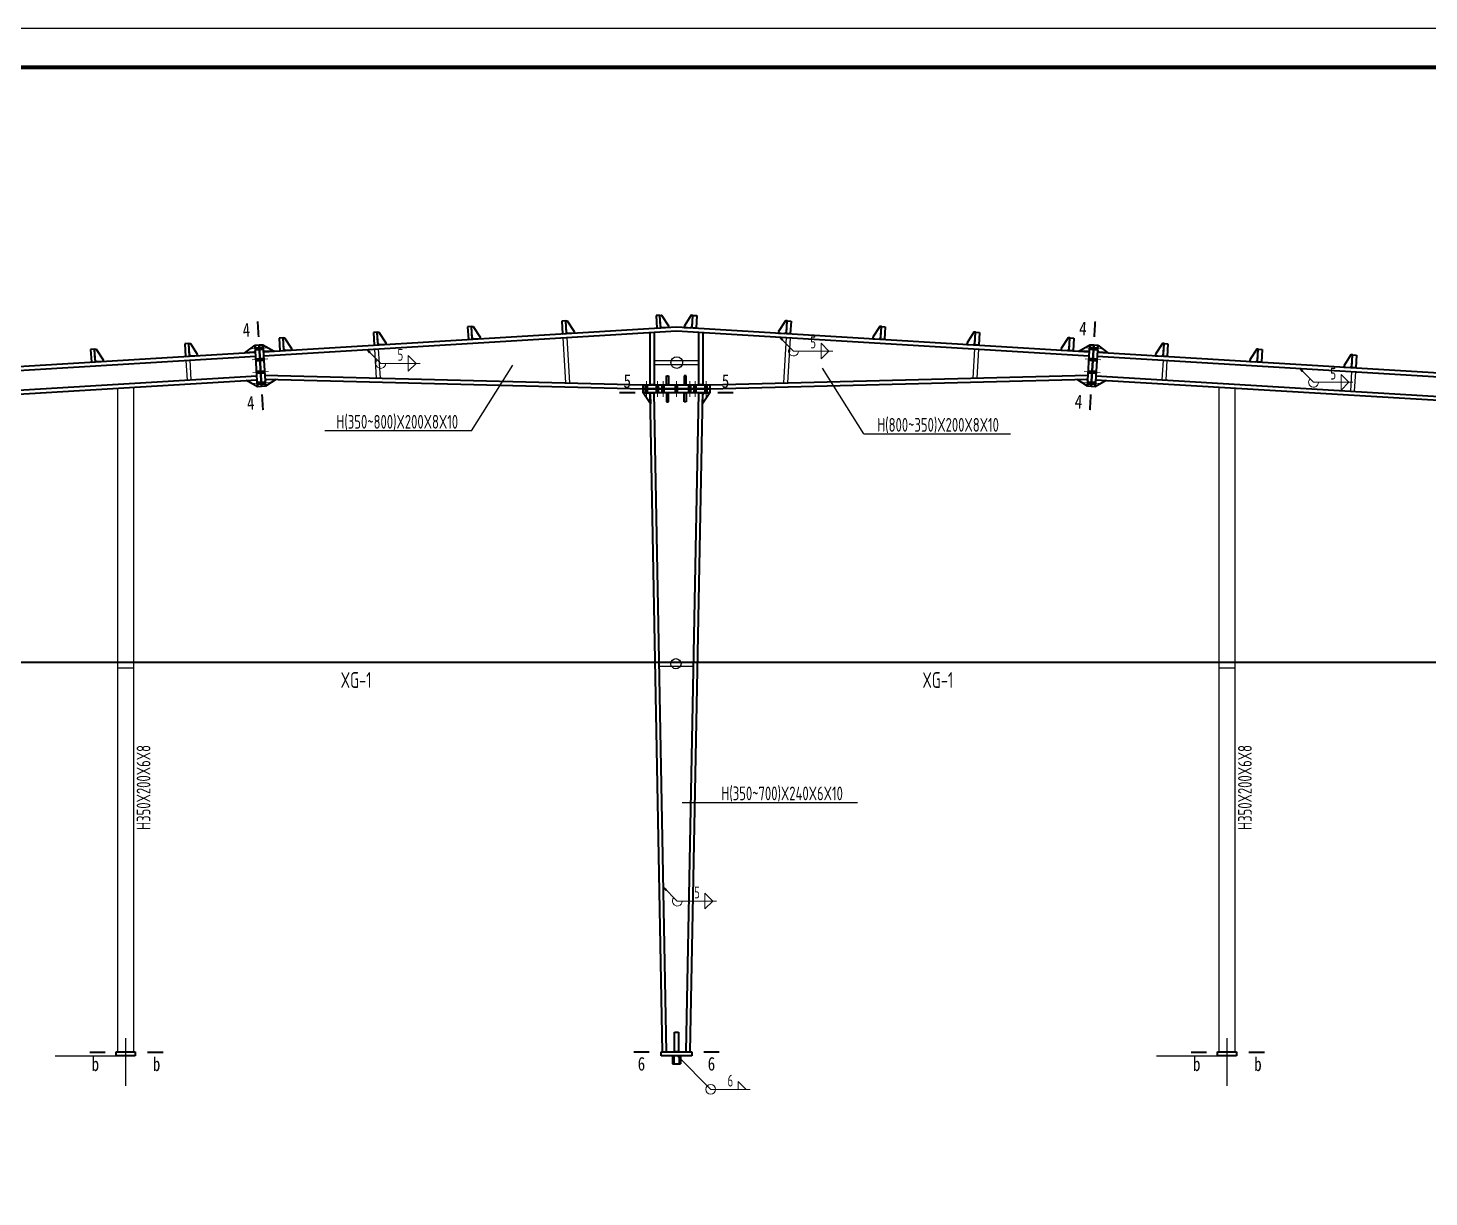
# Model space of a CAD drawing. Extents: x 492302 to 683319, y -252071 to 755100.
# Drawn here: x 526527 to 562144, y -151630 to -121930 of the extents above; entities that cross this region are included whole.
import ezdxf
from ezdxf.enums import TextEntityAlignment as Align

# ---------------------------------------------------------------- set-up
doc = ezdxf.new("R2010")
doc.units = 0
doc.header["$LTSCALE"] = 1000
doc.header["$MEASUREMENT"] = 0
doc.linetypes.add('DOTE', pattern=[2.42, 2, -0.2, 0.02, -0.2])
for name, color, linetype, lineweight in [('10', 7, 'Continuous', 35), ('114', 2, 'Continuous', 18), ('116', 1, 'Continuous', 35), ('12', 2, 'Continuous', 35), ('14', 2, 'Continuous', 35), ('焊缝标注', 9, 'Continuous', 18)]:
    doc.layers.add(name, color=color, linetype=linetype, lineweight=lineweight)
for name, color, linetype in [('11', 3, 'Continuous'), ('3T_WOOD', 21, 'Continuous'), ('BALCONY', 6, 'Continuous'), ('DOTE', 14, 'DOTE'), ('FRAMING', 2, 'Continuous'), ('TK', 4, 'Continuous')]:
    doc.layers.add(name, color=color, linetype=linetype)
doc.styles.add('FromPkpm', font='Pkpmeng', dxfattribs={"width": 0.7, "bigfont": 'hztxt'})
doc.styles.add('TSSD_Dimension', font='Tssdeng.shx', dxfattribs={"width": 0.7, "bigfont": 'hztxt.shx'})
doc.styles.add('TSSD_REIN', font='tssdeng.shx', dxfattribs={"width": 0.7, "bigfont": 'tssdchn.shx'})
doc.styles.add('图框字体', font='', dxfattribs={"width": 0.8})
doc.styles.get('图框字体').set_extended_font_data('NSimSun')

# ---------------------------------------------------------------- blocks, each defined once
blk = doc.blocks.new('GeYuanFrame_46685158', base_point=(20.09, 4.53))
at = {"layer": 'TK'}
blk.add_lwpolyline([(20.09, 4.53), (20.09, 598.53), (1071.09, 598.53), (1071.09, 4.53)], close=True, dxfattribs=at)
at = {"layer": 'TK', "const_width": 1}
blk.add_lwpolyline([(45.09, 588.53), (1061.09, 588.53), (1061.09, 14.53), (45.09, 14.53)], close=True, dxfattribs=at)
blk = doc.blocks.new('Q321QS4A234223')
at = {"layer": '12', "lineweight": 35, "ltscale": 100}
for p, q in [((423587, 108415), (423487, 108409)), ((423487, 108409), (423506, 108089)), ((423606, 108095), (423587, 108415)), ((425983, 108558), (425883, 108553)), ((425883, 108553), (425902, 108233)), ((426002, 108239), (425983, 108558)), ((416400, 107984), (416300, 107978)), ((416300, 107978), (416319, 107658)), ((416419, 107664), (416400, 107984)), ((418796, 108127), (418696, 108121)), ((418696, 108121), (418715, 107802)), ((418815, 107808), (418796, 108127)), ((421191, 108271), (421092, 108265)), ((421092, 108265), (421111, 107946)), ((421111, 107946), (421211, 107952)), ((421211, 107952), (421191, 108271)), ((423506, 108089), (423606, 108095)), ((425902, 108233), (426002, 108239)), ((411609, 107696), (411509, 107690)), ((411509, 107690), (411528, 107371)), ((411628, 107377), (411609, 107696)), ((414004, 107840), (413904, 107834)), ((413904, 107834), (413924, 107514)), ((414023, 107520), (414004, 107840)), ((416319, 107658), (416419, 107664)), ((418715, 107802), (418815, 107808)), ((409213, 107552), (409113, 107546)), ((409113, 107546), (409132, 107227)), ((409132, 107227), (409232, 107233)), ((409232, 107233), (409213, 107552)), ((411528, 107371), (411628, 107377)), ((413924, 107514), (414023, 107520))]:
    blk.add_line(p, q, dxfattribs=at)
for points in [[(423803, 108147), (423806, 108107), (423646, 108098), (423604, 108135), (423587, 108415), (423627, 108417)], [(426199, 108291), (426202, 108251), (426042, 108241), (426000, 108279), (425983, 108558), (426023, 108561)], [(416616, 107716), (416619, 107676), (416459, 107667), (416417, 107704), (416400, 107984), (416440, 107986)], [(419012, 107860), (419014, 107820), (418855, 107810), (418812, 107848), (418796, 108127), (418836, 108130)], [(421408, 108004), (421410, 107964), (421250, 107954), (421208, 107992), (421191, 108271), (421231, 108273)], [(411825, 107429), (411827, 107389), (411668, 107379), (411625, 107417), (411609, 107696), (411649, 107698)], [(414221, 107572), (414223, 107532), (414063, 107523), (414021, 107560), (414004, 107840), (414044, 107842)], [(409429, 107285), (409432, 107245), (409272, 107235), (409230, 107273), (409213, 107552), (409253, 107555)]]:
    blk.add_lwpolyline(points, close=True, dxfattribs=at)
at = {"layer": '3T_WOOD'}
for points in [[(423512, 107990), (423581, 106840)], [(423612, 107996), (423681, 106846)], [(418721, 107702), (418765, 106963)], [(418821, 107708), (418866, 106960)], [(413930, 107414), (413960, 106915)], [(414029, 107420), (414059, 106921)], [(409138, 107126), (409168, 106628)], [(409238, 107132), (409268, 106634)]]:
    blk.add_lwpolyline(points, dxfattribs=at)

msp = doc.modelspace()

# ---------------------------------------------------------------- hatches: boundary and pattern name
at = {"layer": '焊缝标注'}
for points in [[(545634.7, -129782.3), (545694.5, -129863.7), (545715.8, -129842.6)], [(535140.7, -130097.1), (535200.6, -130178.6), (535221.8, -130157.4)], [(558855, -130575.5), (558914.9, -130657), (558936.2, -130635.8)], [(542681.6, -143757.9), (542741.5, -143839.4), (542762.8, -143818.3)], [(543036.2, -148044.7), (543096.1, -148126.2), (543117.4, -148105)]]:
    msp.add_hatch(color=256, dxfattribs=at).paths.add_polyline_path(points)

# ---------------------------------------------------------------- linework, layer by layer
at = {"color": 3, "lineweight": 35, "ltscale": 100}
for p, q in [((532511.2, -130154.7), (543011.2, -129524.7)), ((532517.2, -130254.5), (543011.1, -129624.9)), ((543011.1, -129624.9), (553505.2, -130254.5)), ((543011.2, -129524.7), (553511.2, -130154.7)), ((511710.8, -131402.7), (532311.6, -130166.6)), ((511716.8, -131502.5), (532317.5, -130266.5)), ((553704.9, -130266.5), (574305.6, -131502.5)), ((553710.9, -130166.6), (574311.6, -131402.7)), ((511746.8, -132001.6), (532347.5, -130765.6)), ((511752.8, -132101.4), (532353.5, -130865.4)), ((532547.1, -130753.2), (542162.8, -130997.8)), ((532553.1, -130853.4), (542162.8, -131097.8)), ((543859.6, -130997.8), (553475.3, -130753.2)), ((543859.6, -131097.8), (553469.3, -130853.4)), ((553668.9, -130865.4), (574269.6, -132101.4)), ((553674.9, -130765.6), (574275.6, -132001.6)), ((542661.2, -147944.7), (542342.8, -131197.8)), ((542342.8, -131197.8), (542442.8, -131197.8)), ((542761.2, -147944.7), (542442.8, -131197.8)), ((543261.2, -147944.7), (543579.6, -131197.8)), ((543361.2, -147944.7), (543679.6, -131197.8)), ((543579.6, -131197.8), (543679.6, -131197.8))]:
    msp.add_line(p, q, dxfattribs=at)
for p, q in [((528807.5, -138044.6), (529207.5, -138044.6)), ((528807.6, -138184.9), (529207.5, -138184.9)), ((556807.5, -138044.6), (557207.5, -138044.6)), ((556807.6, -138184.9), (557207.5, -138184.9))]:
    msp.add_line(p, q)
at = {"layer": '10', "lineweight": 35, "ltscale": 100, "const_width": 50}
for points in [[(532364.7, -129382.1), (532388.6, -129781.3)], [(553657.8, -129382.1), (553633.8, -129781.3)], [(532500, -131638), (532476.1, -131238.7)], [(541562.8, -131197.8), (541962.8, -131197.8)], [(544459.6, -131197.8), (544059.6, -131197.8)], [(553522.4, -131638), (553546.3, -131238.7)], [(541921.2, -147944.7), (542321.2, -147944.7)], [(544101.2, -147944.7), (543701.2, -147944.7)]]:
    msp.add_lwpolyline(points, dxfattribs=at)
at = {"layer": '10', "const_width": 45, "elevation": 200}
for points in [[(528089.6, -147955.8), (528489.6, -147955.8)], [(529962.6, -147955.8), (529562.6, -147955.8)], [(556089.6, -147955.8), (556489.6, -147955.8)], [(557962.6, -147955.8), (557562.6, -147955.8)]]:
    msp.add_lwpolyline(points, dxfattribs=at)
at = {"layer": '11'}
for p, q in [((529207.5, -131054.2), (529207.5, -147944.6)), ((556807.5, -147944.6), (556807.5, -131053.7)), ((528807.5, -147944.6), (528807.5, -131078.2)), ((557207.5, -131077.7), (557207.5, -147944.6)), ((527215.6, -148044.6, -200), (528771.2, -148044.6)), ((555215.6, -148044.6, -200), (556771.2, -148044.6))]:
    msp.add_line(p, q, dxfattribs=at)
at = {"layer": '114', "lineweight": 18, "ltscale": 100}
for p, q in [((532206.4, -130082.8), (532605.6, -130058.8)), ((532223.1, -130362.3), (532622.4, -130338.3)), ((553400, -130338.3), (553799.3, -130362.3)), ((553416.8, -130058.8), (553816.1, -130082.8)), ((532242.3, -130681.7), (532641.6, -130657.8)), ((553380.9, -130657.4), (553780.2, -130681.4)), ((532259.1, -130961.2), (532658.3, -130937.3)), ((542252.8, -131297.8), (542252.8, -130897.8)), ((542532.8, -131297.8), (542532.8, -130897.8)), ((542672.8, -131297.8), (542672.8, -130897.8)), ((543010.8, -131297.8), (543010.8, -130897.8)), ((543349.6, -131297.8), (543349.6, -130897.8)), ((543489.6, -131297.8), (543489.6, -130897.8)), ((543769.6, -131297.8), (543769.6, -130897.8)), ((553364.1, -130937.3), (553763.4, -130961.2))]:
    msp.add_line(p, q, dxfattribs=at)
at = {"layer": '114', "color": 1, "lineweight": 70, "ltscale": 100}
for p, q in [((532306.2, -130076.8), (532505.8, -130064.8)), ((532322.9, -130356.3), (532522.6, -130344.3)), ((553499.8, -130344.3), (553699.5, -130356.3)), ((553516.6, -130064.8), (553716.2, -130076.8)), ((532342.1, -130675.7), (532541.7, -130663.8)), ((553480.7, -130663.4), (553680.3, -130675.4)), ((532358.9, -130955.2), (532558.5, -130943.3)), ((542252.8, -131197.8), (542252.8, -130997.8)), ((542532.8, -131197.8), (542532.8, -130997.8)), ((542672.8, -131197.8), (542672.8, -130997.8)), ((543010.8, -131197.8), (543010.8, -130997.8)), ((543349.6, -131197.8), (543349.6, -130997.8)), ((543489.6, -131197.8), (543489.6, -130997.8)), ((543769.6, -131197.8), (543769.6, -130997.8)), ((553463.9, -130943.3), (553663.5, -130955.2))]:
    msp.add_line(p, q, dxfattribs=at)
at = {"layer": '116', "lineweight": 35, "ltscale": 100}
for p, q in [((542911.2, -148044.7), (542911.2, -148244.7)), ((542941.2, -148044.7), (542941.2, -148244.7)), ((543081.2, -148044.7), (543081.2, -148244.7)), ((543111.2, -148044.7), (543111.2, -148244.7)), ((542911.2, -148244.7), (543111.2, -148244.7))]:
    msp.add_line(p, q, dxfattribs=at)
at = {"layer": '12'}
for p, q in [((528771.2, -147944.6), (529251.2, -147944.6)), ((528771.2, -148044.6), (528771.2, -147944.6)), ((529251.2, -148044.6), (528771.2, -148044.6)), ((529251.2, -147944.6), (529251.2, -148044.6)), ((556771.2, -147944.6), (557251.2, -147944.6)), ((556771.2, -148044.6), (556771.2, -147944.6)), ((557251.2, -148044.6), (556771.2, -148044.6)), ((557251.2, -147944.6), (557251.2, -148044.6))]:
    msp.add_line(p, q, dxfattribs=at)
at = {"layer": '14', "lineweight": 35, "ltscale": 100}
for p, q in [((532042, -130182.8), (532300.8, -129987)), ((532300.8, -129987), (532400.6, -129981)), ((532364.3, -131045.1), (532300.8, -129987)), ((532300.8, -129987), (532309.2, -130126.7)), ((532400.6, -129981), (532500.4, -129975)), ((532400.6, -129981), (532464.1, -131039.1)), ((532464.1, -131039.1), (532400.6, -129981)), ((532500.4, -129975), (532563.9, -131033.1)), ((532508.8, -130114.7), (532500.4, -129975)), ((532500.4, -129975), (532780.7, -130138.5)), ((542342.8, -129665), (542442.8, -129658.9)), ((542342.8, -130997.8), (542342.8, -129665)), ((542442.8, -129658.9), (542442.8, -130997.8)), ((543579.6, -130997.8), (543579.6, -129659)), ((543579.6, -129659), (543679.6, -129665)), ((543679.6, -129665), (543679.6, -130997.8)), ((553241.7, -130138.5), (553522, -129975)), ((553458.5, -131033.1), (553522, -129975)), ((553522, -129975), (553513.6, -130114.7)), ((553522, -129975), (553621.8, -129981)), ((553621.8, -129981), (553558.3, -131039.1)), ((553558.3, -131039.1), (553621.8, -129981)), ((553621.8, -129981), (553721.6, -129987)), ((553721.6, -129987), (553658.1, -131045.1)), ((553713.2, -130126.7), (553721.6, -129987)), ((553721.6, -129987), (553980.4, -130182.8)), ((532271.6, -130169), (532042, -130182.8)), ((532309.2, -130126.7), (532271.6, -130169)), ((532551.1, -130152.3), (532508.8, -130114.7)), ((532780.7, -130138.5), (532551.1, -130152.3)), ((553471.3, -130152.3), (553241.7, -130138.5)), ((553513.6, -130114.7), (553471.3, -130152.3)), ((553750.8, -130169), (553713.2, -130126.7)), ((553980.4, -130182.8), (553750.8, -130169)), ((532084, -130881.6), (532313.6, -130867.8)), ((532364.3, -131045.1), (532084, -130881.6)), ((532313.6, -130867.8), (532355.9, -130905.3)), ((532355.9, -130905.3), (532364.3, -131045.1)), ((532464.1, -131039.1), (532364.3, -131045.1)), ((532563.9, -131033.1), (532464.1, -131039.1)), ((532555.5, -130893.3), (532593.1, -130854.4)), ((532563.9, -131033.1), (532555.5, -130893.3)), ((532823, -130860.3), (532563.9, -131033.1)), ((532593.1, -130854.4), (532823, -130860.3)), ((542162.8, -130997.8), (543859.6, -130997.8)), ((542162.8, -131097.8), (542162.8, -130997.8)), ((542442.8, -130997.8), (542342.8, -130997.8)), ((542762.8, -130997.8), (542762.8, -130767.8)), ((542762.8, -130767.8), (542812.8, -130767.8)), ((542812.8, -130997.8), (542762.8, -130997.8)), ((542812.8, -130767.8), (542812.8, -130997.8)), ((543259.6, -130767.8), (543209.6, -130767.8)), ((543209.6, -130767.8), (543209.6, -130997.8)), ((543209.6, -130997.8), (543259.6, -130997.8)), ((543259.6, -130997.8), (543259.6, -130767.8)), ((543679.6, -130997.8), (543579.6, -130997.8)), ((543859.6, -130997.8), (543859.6, -131097.8)), ((553199.4, -130860.3), (553429.3, -130854.4)), ((553458.5, -131033.1), (553199.4, -130860.3)), ((553429.3, -130854.4), (553466.9, -130893.3)), ((553466.9, -130893.3), (553458.5, -131033.1)), ((553558.3, -131039.1), (553458.5, -131033.1)), ((553658.1, -131045.1), (553558.3, -131039.1)), ((553938.4, -130881.6), (553658.1, -131045.1)), ((553658.1, -131045.1), (553666.5, -130905.3)), ((553666.5, -130905.3), (553708.9, -130867.8)), ((553708.9, -130867.8), (553938.4, -130881.6)), ((543859.6, -131097.8), (542162.8, -131097.8)), ((542162.8, -131097.8), (543859.6, -131097.8)), ((542162.8, -131197.8), (542162.8, -131097.8)), ((543859.6, -131197.8), (542162.8, -131197.8)), ((542348.1, -131477.7), (542162.8, -131197.8)), ((542162.8, -131197.8), (542302.8, -131197.8)), ((542302.8, -131197.8), (542343.6, -131237.7)), ((542343.6, -131237.7), (542348.1, -131477.7)), ((542762.8, -131197.8), (542762.8, -131427.8)), ((542812.8, -131197.8), (542762.8, -131197.8)), ((542812.8, -131427.8), (542812.8, -131197.8)), ((543209.6, -131427.8), (543209.6, -131197.8)), ((543209.6, -131197.8), (543259.6, -131197.8)), ((543259.6, -131197.8), (543259.6, -131427.8)), ((543859.6, -131197.8), (543674.3, -131477.7)), ((543674.3, -131477.7), (543678.8, -131237.7)), ((543678.8, -131237.7), (543719.6, -131197.8)), ((543719.6, -131197.8), (543859.6, -131197.8)), ((543859.6, -131097.8), (543859.6, -131197.8)), ((542762.8, -131427.8), (542812.8, -131427.8)), ((543259.6, -131427.8), (543209.6, -131427.8)), ((542961.2, -147944.7), (542961.2, -147444.7)), ((542961.2, -147444.7), (543061.2, -147444.7)), ((543061.2, -147444.7), (543061.2, -147944.7)), ((542621.2, -148044.7), (542621.2, -147944.7)), ((542621.2, -147944.7), (543401.2, -147944.7)), ((543401.2, -148044.7), (542621.2, -148044.7)), ((543061.2, -147944.7), (542961.2, -147944.7)), ((543401.2, -147944.7), (543401.2, -148044.7))]:
    msp.add_line(p, q, dxfattribs=at)
at = {"layer": '3T_WOOD'}
for p, q in [((542442.8, -130375.2), (543579.6, -130375.2)), ((542442.8, -130481.4), (543579.6, -130481.4)), ((543449.4, -138044.6), (542573, -138044.6)), ((543447.4, -138149.5), (542575, -138149.5))]:
    msp.add_line(p, q, dxfattribs=at)
for centre, radius in [((543020.4, -130428.8), 148.7), ((542999, -138081), 129.6)]:
    msp.add_circle(centre, radius, dxfattribs=at)
at = {"layer": 'BALCONY'}
for p, q in [((537800.1, -132160.7, -3.6), (538850.8, -130492.6)), ((547777.3, -132238.7, -3.6), (546726.6, -130570.7)), ((537800.1, -132160.7, -3.6), (534073, -132160.7, -3.6)), ((547777.3, -132238.7, -3.6), (551504.4, -132238.7, -3.6)), ((543158.5, -141602.9), (547617.8, -141602.9))]:
    msp.add_line(p, q, dxfattribs=at)
at = {"layer": 'DOTE'}
for p, q in [((529011.2, -148809.1), (529011.2, -147594.9)), ((557011.2, -148809.1), (557011.2, -147594.9))]:
    msp.add_line(p, q, dxfattribs=at)
at = {"layer": 'FRAMING', "linetype": 'DOTE', "const_width": 50}
msp.add_lwpolyline([(502015, -138044.6), (584103.5, -138044.6)], dxfattribs=at)
at = {"layer": '焊缝标注', "lineweight": 18, "ltscale": 100}
for p, q in [((545634.7, -129782.3), (545987.2, -130136.8)), ((546687.2, -129936.8), (546887.2, -130136.8)), ((546687.2, -130136.8), (546687.2, -129936.8)), ((535140.7, -130097.1), (535493.2, -130451.6)), ((536193.2, -130251.6), (536393.2, -130451.6)), ((536193.2, -130451.6), (536193.2, -130251.6)), ((545987.2, -130136.8), (546987.2, -130136.8)), ((546687.2, -130336.8), (546887.2, -130136.8)), ((546687.2, -130136.8), (546687.2, -130336.8)), ((535493.2, -130451.6), (536493.2, -130451.6)), ((536193.2, -130651.6), (536393.2, -130451.6)), ((536193.2, -130451.6), (536193.2, -130651.6)), ((558855, -130575.5), (559207.6, -130930)), ((559207.6, -130930), (560207.6, -130930)), ((559907.6, -130730), (560107.6, -130930)), ((559907.6, -130930), (559907.6, -130730)), ((559907.6, -131130), (560107.6, -130930)), ((559907.6, -130930), (559907.6, -131130)), ((542681.6, -143757.9), (543034.2, -144112.5)), ((543034.2, -144112.5), (544034.2, -144112.5)), ((543734.2, -143912.5), (543934.2, -144112.5)), ((543734.2, -144112.5), (543734.2, -143912.5)), ((543734.2, -144312.5), (543934.2, -144112.5)), ((543734.2, -144112.5), (543734.2, -144312.5)), ((543036.2, -148044.7), (543882.4, -148895.6)), ((544582.4, -148695.6), (544782.4, -148895.6)), ((544582.4, -148895.6), (544582.4, -148695.6)), ((543882.4, -148895.6), (544882.4, -148895.6))]:
    msp.add_line(p, q, dxfattribs=at)
at = {"layer": '焊缝标注', "linetype": 'Continuous'}
for points in [[(545634.7, -129782.3), (545694.5, -129863.7), (545715.8, -129842.6)], [(535140.7, -130097.1), (535200.6, -130178.6), (535221.8, -130157.4)], [(558855, -130575.5), (558914.9, -130657), (558936.2, -130635.8)], [(542681.6, -143757.9), (542741.5, -143839.4), (542762.8, -143818.3)], [(543036.2, -148044.7), (543096.1, -148126.2), (543117.4, -148105)]]:
    msp.add_lwpolyline(points, close=True, dxfattribs=at)
at = {"layer": '焊缝标注', "lineweight": 18, "ltscale": 100}
msp.add_circle((543882.4, -148895.6), 125, dxfattribs=at)
for centre, start in [((545987.2, -130136.8), 134.84026), ((535493.2, -130451.6), 134.84026), ((559207.6, -130930), 134.8405), ((543034.2, -144112.5), 134.84032)]:
    msp.add_arc(centre, 125, start, 0, dxfattribs=at)

# ---------------------------------------------------------------- block references
at = {"layer": '3T_WOOD', "xscale": 100, "yscale": 100, "zscale": 100}
msp.add_blockref('GeYuanFrame_46685158', (493236, -181329.6), dxfattribs=at)
at = {"layer": '3T_WOOD'}
msp.add_blockref('Q321QS4A234223', (116610, -237787.7), dxfattribs=at)
at = {"layer": '3T_WOOD', "xscale": -1}
msp.add_blockref('Q321QS4A234223', (969412.4, -237787.7), dxfattribs=at)

# ---------------------------------------------------------------- texts
at = {"layer": '10', "lineweight": 25, "style": '图框字体', "width": 0.8}
for s, rotation, p in [('4', 3.43344, (532077.2, -129599.7)), ('4', -3.43378, (553346.3, -129563.7)), ('5', 0.00005, (541762.8, -130897.8)), ('5', 0.00005, (544259.6, -130897.8)), ('4', 3.43344, (532188.6, -131456.3)), ('4', -3.43378, (553234.9, -131420.4))]:
    msp.add_text(s, height=350, rotation=rotation, dxfattribs=at).set_placement(p, align=Align.MIDDLE_CENTER)
at = {"layer": '10', "style": '图框字体', "width": 0.8}
for p in [(528143.1, -148430.8), (529699.2, -148430.8), (556143.1, -148430.8), (557699.2, -148430.8)]:
    msp.add_text('b', height=350, dxfattribs=at).set_placement(p)
at = {"layer": '10', "lineweight": 25, "style": '图框字体', "width": 0.8}
for p in [(542121.2, -148244.7), (543901.2, -148244.7)]:
    msp.add_text('6', height=350, dxfattribs=at).set_placement(p, align=Align.MIDDLE_CENTER)
at = {"layer": 'BALCONY', "style": 'TSSD_Dimension', "width": 0.7}
for s, p in [('H(350~800)X200X8X10', (535914.5, -131932.7, -3.6)), ('H(800~350)X200X8X10', (549662.9, -132010.7, -3.6)), ('H(350~700)X240X6X10', (545698.5, -141374.9))]:
    msp.add_text(s, height=350, dxfattribs=at).set_placement(p, align=Align.MIDDLE)
at = {"layer": 'BALCONY', "style": 'TSSD_REIN', "width": 0.7}
for p in [(534474.3, -138695, 2180), (549265, -138695, 2180)]:
    msp.add_text('XG-1', height=400, dxfattribs=at).set_placement(p)
at = {"layer": 'BALCONY', "style": 'TSSD_Dimension', "width": 0.7}
for p in [(529463.5, -141224.4, 1287), (557463.5, -141224.4, 1287)]:
    msp.add_text('H350X200X6X8', height=350, rotation=90, dxfattribs=at).set_placement(p, align=Align.MIDDLE)
at = {"layer": '焊缝标注', "lineweight": 25, "style": 'FromPkpm', "width": 0.7}
for s, p in [('5', (546487.2, -130066.8)), ('5', (535993.2, -130381.6)), ('5', (559707.6, -130860)), ('5', (543534.2, -144042.5)), ('6', (544382.4, -148825.6))]:
    msp.add_text(s, height=300, dxfattribs=at).set_placement(p, align=Align.CENTER)

doc.saveas('drawing.dxf')
